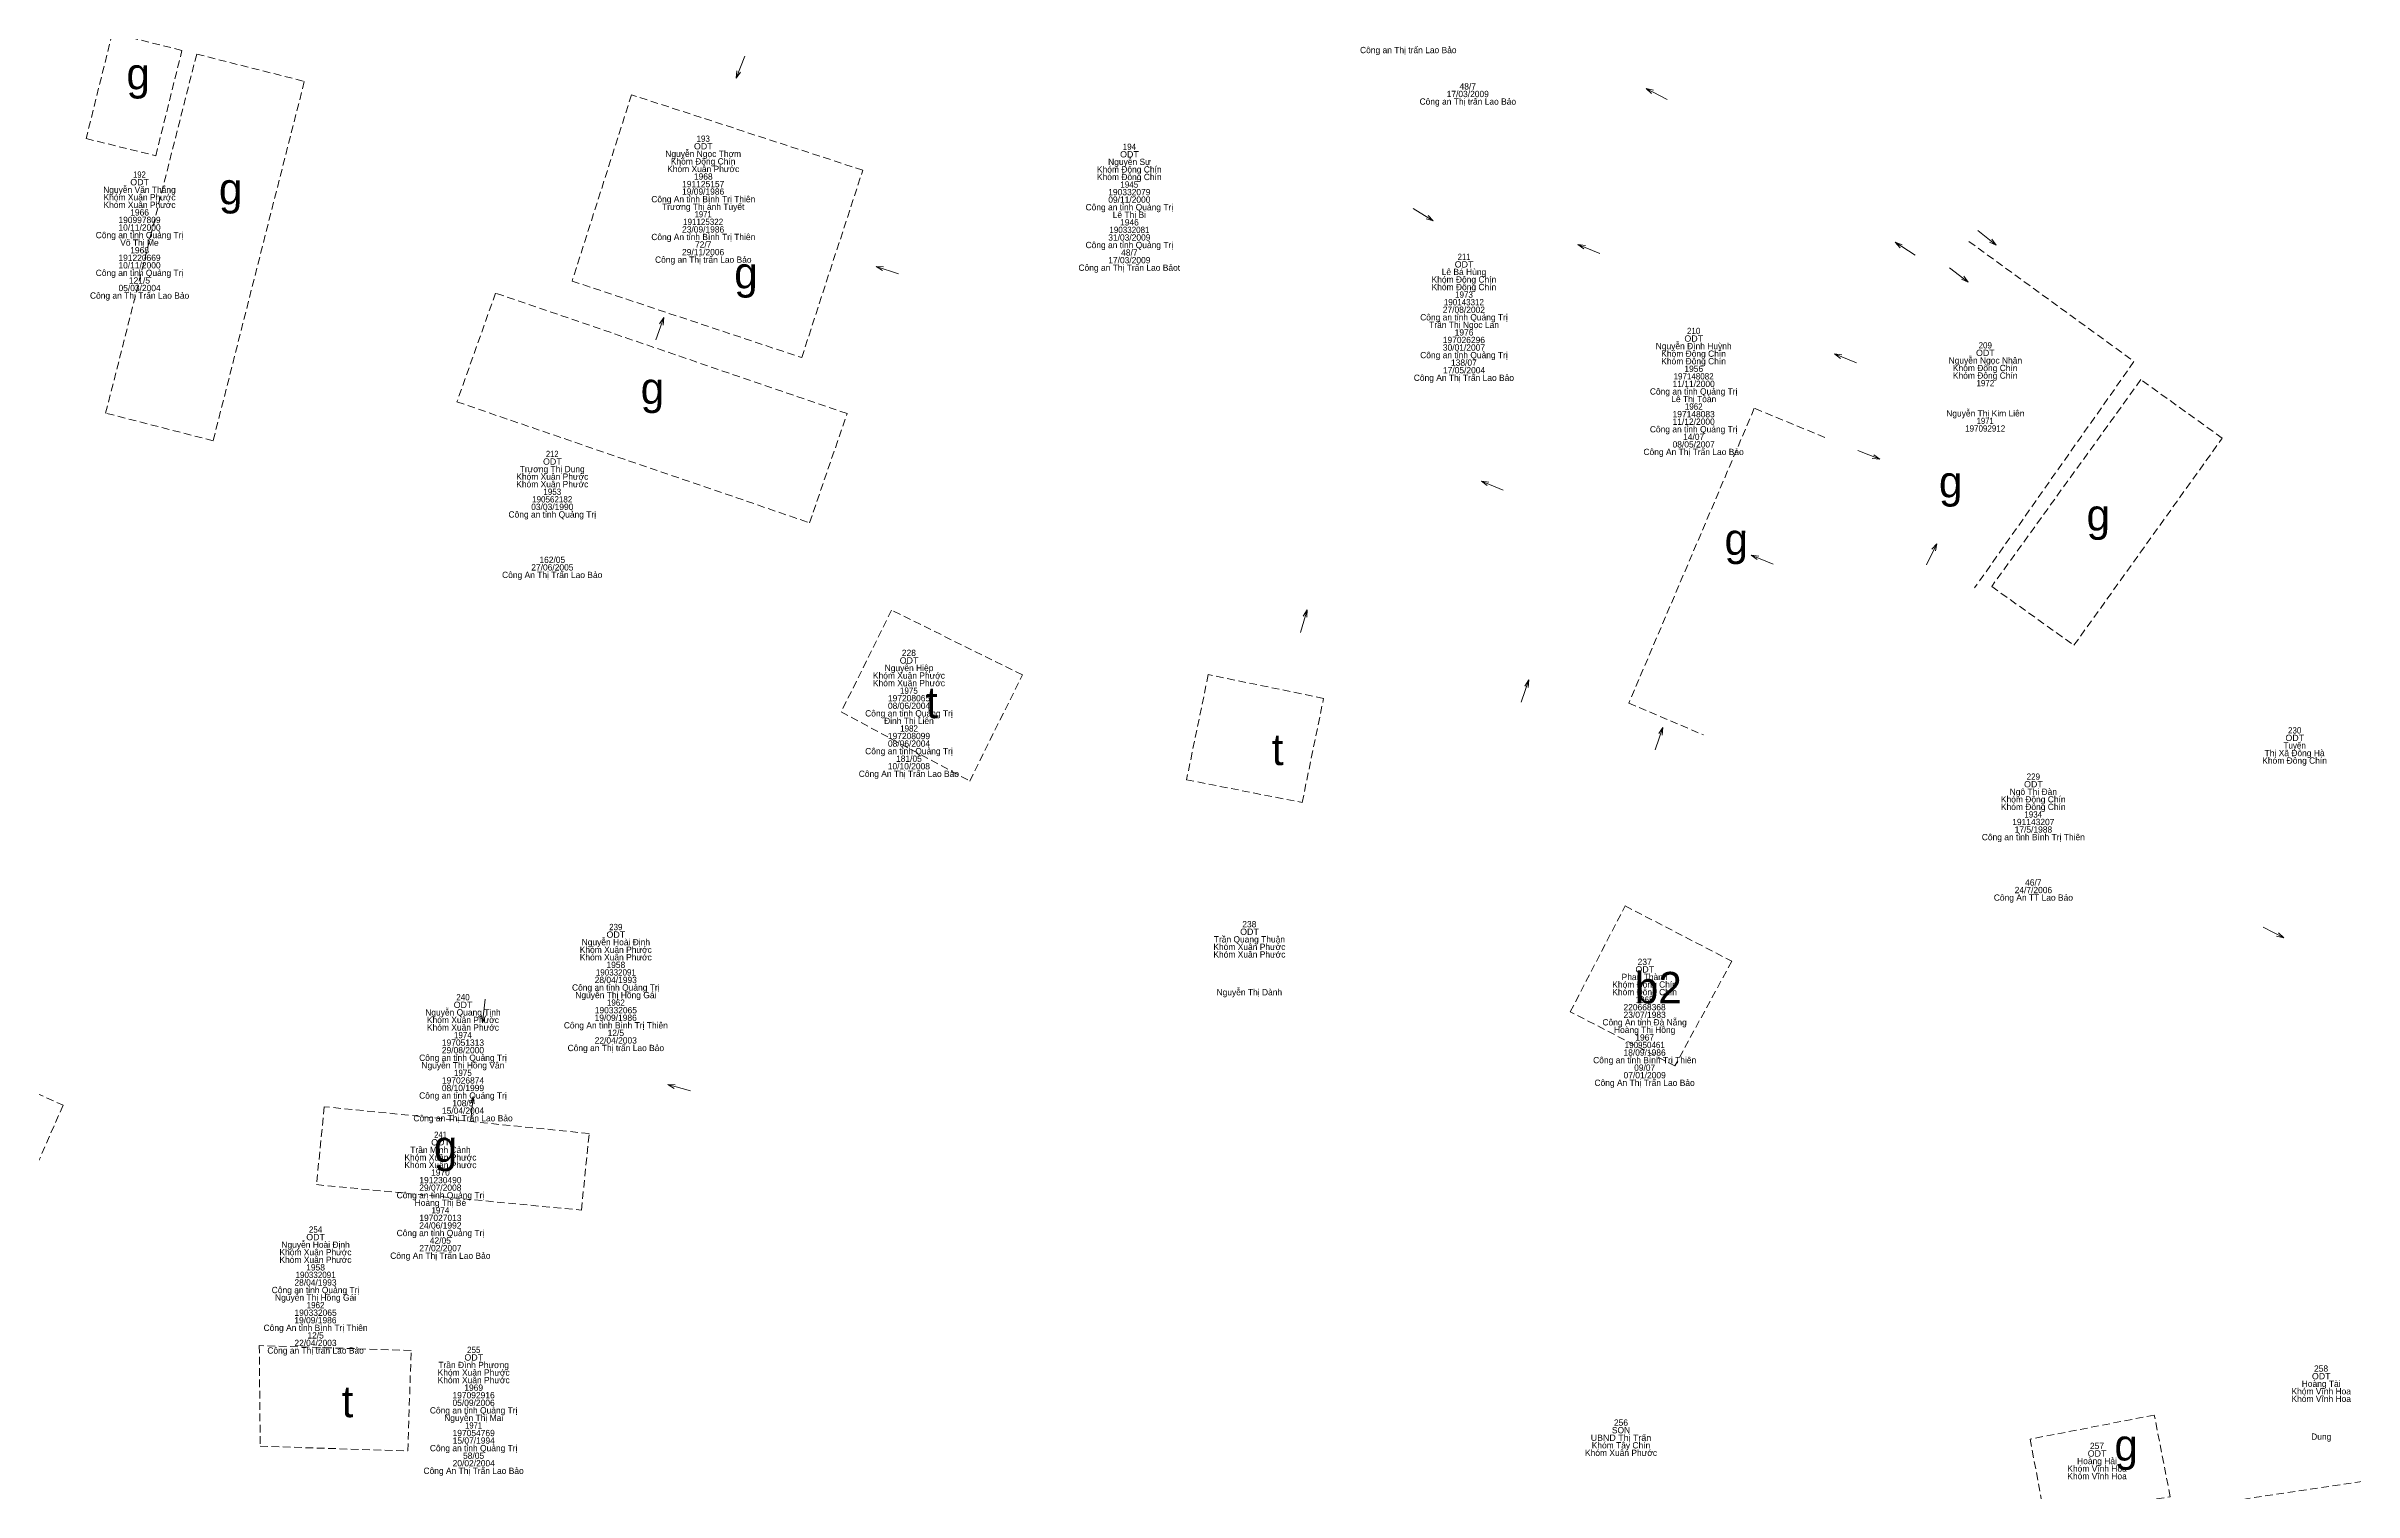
# Model space of a CAD drawing. Header units: metres. Extents: x 537497 to 538007, y 1836993 to 1837512.
# Drawn here: x 537706.6 to 537853, y 1837202.6 to 1837294.4 of the extents above; entities that cross this region are included whole.
import ezdxf
from ezdxf.enums import TextEntityAlignment as Align

# ---------------------------------------------------------------- set-up
doc = ezdxf.new("R2010")
doc.units = ezdxf.units.M
doc.header["$LTSCALE"] = 0.16
doc.linetypes.add('MEDIUM_DASHED', pattern=[4.5, 3, -1.5])
doc.layers.add('14', color=7, linetype='MEDIUM_DASHED', lineweight=13)
doc.layers.add('16', color=7, linetype='Continuous', lineweight=13)
doc.layers.add('15', color=7, linetype='Continuous')

msp = doc.modelspace()

# ---------------------------------------------------------------- linework, layer by layer
at = {"layer": '14'}
for points in [[(537715.17, 1837294.18), (537710.75, 1837295.28), (537709.09, 1837288.58), (537713.51, 1837287.49)], [(537722.94, 1837292.21), (537717.15, 1837269.39), (537710.33, 1837271.15), (537716.11, 1837293.94)], [(537743.71, 1837291.36), (537739.94, 1837279.53), (537754.51, 1837274.67), (537758.39, 1837286.57)], [(537757.39, 1837271.11), (537735.08, 1837278.77), (537732.63, 1837271.86), (537755.01, 1837264.18)], [(537844.68, 1837269.55), (537839.52, 1837273.27), (537830.05, 1837260.14), (537835.27, 1837256.4)], [(537760.22, 1837258.63), (537757.02, 1837252.17), (537765.18, 1837247.78), (537768.52, 1837254.52)], [(537780.32, 1837254.54), (537778.94, 1837247.86), (537786.28, 1837246.42), (537787.64, 1837253.03)], [(537806.78, 1837239.85), (537813.55, 1837236.34), (537809.94, 1837229.69), (537803.3, 1837233.13)], [(537698.03, 1837231.48), (537707.63, 1837227.2), (537704.7, 1837220.52), (537695.05, 1837224.87)], [(537724.21, 1837227.1), (537723.71, 1837222.15), (537740.53, 1837220.53), (537741.02, 1837225.4)], [(537729.72, 1837211.62), (537720.08, 1837211.93), (537720.14, 1837205.54), (537729.51, 1837205.24)], [(537832.49, 1837205.99), (537833.41, 1837201.03), (537841.38, 1837202.33), (537840.37, 1837207.52)]]:
    msp.add_lwpolyline(points, close=True, dxfattribs=at)
for points in [[(537828.6, 1837282.04), (537839.08, 1837274.42), (537828.96, 1837260.04)], [(537819.46, 1837269.6), (537814.98, 1837271.45), (537807.01, 1837252.73), (537811.75, 1837250.71)], [(537843.85, 1837201.85), (537859.11, 1837204.12), (537860.19, 1837196.86)]]:
    msp.add_lwpolyline(points, dxfattribs=at)
at = {"layer": '16'}
for p, q in [((537750.35, 1837292.42), (537750.4, 1837292.89)), ((537808.12, 1837291.76), (537808.58, 1837291.65)), ((537794.6, 1837283.36), (537794.15, 1837283.49)), ((537803.78, 1837281.85), (537804.26, 1837281.79)), ((537823.92, 1837281.99), (537824.37, 1837281.84)), ((537830.34, 1837281.81), (537829.9, 1837282)), ((537759.24, 1837280.45), (537759.71, 1837280.43)), ((537828.56, 1837279.47), (537828.12, 1837279.65)), ((537745.76, 1837277.21), (537745.72, 1837276.73)), ((537820.07, 1837274.9), (537820.54, 1837274.84)), ((537822.94, 1837268.22), (537822.47, 1837268.27)), ((537797.66, 1837266.83), (537798.13, 1837266.77)), ((537814.78, 1837262.12), (537815.26, 1837262.06)), ((537826.56, 1837262.85), (537826.47, 1837262.39)), ((537786.59, 1837258.66), (537786.58, 1837258.18)), ((537800.67, 1837254.2), (537800.63, 1837253.72)), ((537809.18, 1837251.18), (537809.14, 1837250.7)), ((537848.6, 1837237.82), (537848.13, 1837237.93)), ((537734.26, 1837232.43), (537734.19, 1837232.9)), ((537746.01, 1837228.5), (537746.49, 1837228.49)), ((537733.65, 1837227.75), (537733.73, 1837227.28))]:
    msp.add_line(p, q, dxfattribs=at)
for points in [[(537750.9, 1837293.81), (537750.35, 1837292.42), (537750.63, 1837292.79)], [(537809.44, 1837291.05), (537808.12, 1837291.76), (537808.46, 1837291.44)], [(537793.32, 1837284.13), (537794.6, 1837283.36), (537794.28, 1837283.7)], [(537829.16, 1837282.75), (537830.34, 1837281.81), (537830.06, 1837282.19)], [(537805.18, 1837281.29), (537803.78, 1837281.85), (537804.16, 1837281.57)], [(537825.18, 1837281.17), (537823.92, 1837281.99), (537824.23, 1837281.64)], [(537760.66, 1837279.98), (537759.24, 1837280.45), (537759.63, 1837280.2)], [(537827.36, 1837280.37), (537828.56, 1837279.47), (537828.27, 1837279.84)], [(537745.25, 1837275.8), (537745.76, 1837277.21), (537745.49, 1837276.82)], [(537821.46, 1837274.34), (537820.07, 1837274.9), (537820.44, 1837274.62)], [(537821.55, 1837268.77), (537822.94, 1837268.22), (537822.57, 1837268.5)], [(537799.04, 1837266.26), (537797.66, 1837266.83), (537798.03, 1837266.55)], [(537816.17, 1837261.55), (537814.78, 1837262.12), (537815.16, 1837261.84)], [(537825.91, 1837261.5), (537826.56, 1837262.85), (537826.25, 1837262.5)], [(537786.18, 1837257.22), (537786.59, 1837258.66), (537786.35, 1837258.25)], [(537800.17, 1837252.78), (537800.67, 1837254.2), (537800.41, 1837253.81)], [(537808.68, 1837249.76), (537809.18, 1837251.18), (537808.92, 1837250.79)], [(537847.27, 1837238.51), (537848.6, 1837237.82), (537848.25, 1837238.14)], [(537734.42, 1837233.92), (537734.26, 1837232.43), (537734.43, 1837232.87)], [(537747.46, 1837228.1), (537746.01, 1837228.5), (537746.41, 1837228.26)], [(537733.5, 1837226.26), (537733.65, 1837227.75), (537733.48, 1837227.31)]]:
    msp.add_lwpolyline(points, dxfattribs=at)

# ---------------------------------------------------------------- texts
at = {"layer": '15'}
for s, p in [('Công an Thị trấn Lao Bảo', (537793.015, 1837294)), ('Công an Thị trấn Lao Bảo', (537796.795, 1837290.73)), ('17/03/2009', (537796.79, 1837291.21)), ('48/7', (537796.79, 1837291.69)), ('Nguyễn Ngọc Thơm', (537748.26, 1837287.41)), ('Khóm Xuân Phước', (537748.26, 1837286.45)), ('Khóm Đông Chín', (537748.255, 1837286.93)), ('Khóm Đông Chín', (537775.305, 1837286.42)), ('Nguyễn Sự', (537775.315, 1837286.9)), ('Nguyễn Văn Thắng', (537712.475, 1837285.13)), ('19/09/1986', (537748.255, 1837285.01)), ('191125157', (537748.26, 1837285.49)), ('1968', (537748.265, 1837285.97)), ('Khóm Đông Chín', (537775.305, 1837285.94)), ('190332079', (537775.31, 1837284.98)), ('Khóm Xuân Phước', (537712.48, 1837284.65)), ('Khóm Xuân Phước', (537712.48, 1837284.17)), ('1966', (537712.485, 1837283.69)), ('Công An tỉnh Bình Trị Thiên', (537748.265, 1837284.53)), ('Trương Thị ánh Tuyết', (537748.26, 1837284.05)), ('Công an tỉnh Quảng Trị', (537775.31, 1837284.02)), ('09/11/2000', (537775.31, 1837284.5)), ('Lê Thị Bi', (537775.31, 1837283.54)), ('Công an tỉnh Quảng Trị', (537712.48, 1837282.25)), ('190997809', (537712.48, 1837283.21)), ('10/11/2000', (537712.48, 1837282.73)), ('Công An tỉnh Bình Trị Thiên', (537748.265, 1837282.13)), ('23/09/1986', (537748.255, 1837282.61)), ('31/03/2009', (537775.31, 1837282.1)), ('1946', (537775.315, 1837283.06)), ('191220669', (537712.48, 1837280.81)), ('Võ Thị Me', (537712.475, 1837281.77)), ('1968', (537712.485, 1837281.29)), ('Công an Thị trấn Lao Bảo', (537748.265, 1837280.69)), ('29/11/2006', (537748.255, 1837281.17)), ('72/7', (537748.26, 1837281.65)), ('Công an tỉnh Quảng Trị', (537775.31, 1837281.62)), ('17/03/2009', (537775.31, 1837280.66)), ('48/7', (537775.31, 1837281.14)), ('Công an tỉnh Quảng Trị', (537712.48, 1837279.85)), ('10/11/2000', (537712.48, 1837280.33)), ('121/5', (537712.475, 1837279.37)), ('Công an Thị Trấn Lao Bảot', (537775.305, 1837280.18)), ('Khóm Đông Chín', (537796.545, 1837279.43)), ('Lê Bá Hùng', (537796.55, 1837279.91)), ('Công an Thị Trấn Lao Bảo', (537712.485, 1837278.41)), ('05/03/2004', (537712.485, 1837278.89)), ('Khóm Đông Chín', (537796.545, 1837278.95)), ('Công an tỉnh Quảng Trị', (537796.55, 1837277.03)), ('Trần Thị Ngọc Lan', (537796.555, 1837276.55)), ('27/08/2002', (537796.545, 1837277.51)), ('Công an tỉnh Quảng Trị', (537796.55, 1837274.63)), ('30/01/2007', (537796.55, 1837275.11)), ('197026296', (537796.545, 1837275.59)), ('1976', (537796.555, 1837276.07)), ('Nguyễn Đình Huỳnh', (537811.13, 1837275.2)), ('Khóm Đông Chín', (537811.125, 1837274.72)), ('Công An Thị Trấn Lao Bảo', (537796.545, 1837273.19)), ('17/05/2004', (537796.555, 1837273.67)), ('138/07', (537796.545, 1837274.15)), ('Khóm Đông Chín', (537811.125, 1837274.24)), ('1956', (537811.135, 1837273.76)), ('Nguyễn Ngọc Nhân', (537829.645, 1837274.29)), ('Khóm Đông Chín', (537829.635, 1837273.81)), ('Khóm Đông Chín', (537829.635, 1837273.33)), ('Công an tỉnh Quảng Trị', (537811.13, 1837272.32)), ('Lê Thị Toàn', (537811.135, 1837271.84)), ('11/11/2000', (537811.13, 1837272.8)), ('197148083', (537811.13, 1837270.88)), ('11/12/2000', (537811.13, 1837270.4)), ('Nguyễn Thị Kim Liên', (537829.645, 1837270.93)), ('Công an tỉnh Quảng Trị', (537811.13, 1837269.92)), ('08/05/2007', (537811.13, 1837268.96)), ('14/07', (537811.13, 1837269.44)), ('Trương Thị Dung', (537738.675, 1837267.39)), ('Công An Thị Trấn Lao Bảo', (537811.125, 1837268.48)), ('Khóm Xuân Phước', (537738.68, 1837266.91)), ('Khóm Xuân Phước', (537738.68, 1837266.43)), ('Công an tỉnh Quảng Trị', (537738.68, 1837264.51)), ('03/03/1990', (537738.68, 1837264.99)), ('162/05', (537738.68, 1837261.63)), ('Công An Thị Trấn Lao Bảo', (537738.675, 1837260.67)), ('27/06/2005', (537738.685, 1837261.15)), ('228', (537761.315, 1837255.72)), ('Khóm Xuân Phước', (537761.32, 1837254.28)), ('Nguyễn Hiệp', (537761.325, 1837254.76)), ('Khóm Xuân Phước', (537761.32, 1837253.8)), ('197208065', (537761.325, 1837252.84)), ('Công an tỉnh Quảng Trị', (537761.32, 1837251.88)), ('Đinh Thị Liên', (537761.32, 1837251.4)), ('08/06/2004', (537761.325, 1837252.36)), ('08/06/2004', (537761.325, 1837249.96)), ('197208099', (537761.32, 1837250.44)), ('Công an tỉnh Quảng Trị', (537761.32, 1837249.48)), ('10/10/2008', (537761.315, 1837248.52)), ('181/05', (537761.32, 1837249)), ('Khóm Đông Chín', (537849.275, 1837248.88)), ('Thị Xã Đông Hà', (537849.275, 1837249.36)), ('Công An Thị Trấn Lao Bảo', (537761.315, 1837248.04)), ('Ngô Thị Đàn', (537832.69, 1837246.9)), ('Khóm Đông Chín', (537832.685, 1837246.42)), ('Khóm Đông Chín', (537832.685, 1837245.94)), ('Công an tỉnh Bình Trị Thiên', (537832.69, 1837244.02)), ('191143207', (537832.69, 1837244.98)), ('17/5/1988', (537832.695, 1837244.5)), ('46/7', (537832.69, 1837241.14)), ('Công An TT Lao Bảo', (537832.695, 1837240.18)), ('24/7/2006', (537832.695, 1837240.66)), ('238', (537782.925, 1837238.49)), ('Khóm Xuân Phước', (537742.71, 1837236.87)), ('Nguyễn Hoài Định', (537742.715, 1837237.35)), ('Trần Quang Thuận', (537782.93, 1837237.53)), ('Khóm Xuân Phước', (537782.93, 1837237.05)), ('Khóm Xuân Phước', (537782.93, 1837236.57)), ('Khóm Xuân Phước', (537742.71, 1837236.39)), ('1958', (537742.715, 1837235.91)), ('Phan Thành', (537808.015, 1837235.14)), ('237', (537808.02, 1837236.1)), ('Công an tỉnh Quảng Trị', (537742.71, 1837234.47)), ('Nguyễn Thị Hồng Gái', (537742.715, 1837233.99)), ('28/04/1993', (537742.71, 1837234.95)), ('Nguyễn Thị Dành', (537782.925, 1837234.17)), ('Khóm Đông Chín', (537808.015, 1837234.66)), ('Khóm Đông Chín', (537808.015, 1837234.18)), ('Nguyễn Quang Tịnh', (537733.01, 1837232.89)), ('Khóm Xuân Phước', (537733.01, 1837232.41)), ('19/09/1986', (537742.705, 1837232.55)), ('190332065', (537742.715, 1837233.03)), ('Công An tỉnh Đà Nẵng', (537808.015, 1837232.26)), ('220668368', (537808.015, 1837233.22)), ('23/07/1983', (537808.02, 1837232.74)), ('Khóm Xuân Phước', (537733.01, 1837231.93)), ('197051313', (537733.01, 1837230.97)), ('Công An tỉnh Bình Trị Thiên', (537742.715, 1837232.07)), ('22/04/2003', (537742.71, 1837231.11)), ('12/5', (537742.715, 1837231.59)), ('Hoàng Thị Hồng', (537808.02, 1837231.78)), ('1967', (537808.02, 1837231.3)), ('Công an tỉnh Quảng Trị', (537733.01, 1837230.01)), ('Nguyễn Thị Hồng Vân', (537733.005, 1837229.53)), ('29/08/2000', (537733.01, 1837230.49)), ('Công an Thị trấn Lao Bảo', (537742.715, 1837230.63)), ('Công an tỉnh Bình Trị Thiên', (537808.02, 1837229.86)), ('18/09/1986', (537808.015, 1837230.34)), ('09/07', (537808.02, 1837229.38)), ('08/10/1999', (537733.01, 1837228.09)), ('197026874', (537733.015, 1837228.57)), ('Công An Thị Trấn Lao Bảo', (537808.015, 1837228.42)), ('07/01/2009', (537808.02, 1837228.9)), ('Công an tỉnh Quảng Trị', (537733.01, 1837227.61)), ('15/04/2004', (537733.015, 1837226.65)), ('108/5', (537733.005, 1837227.13)), ('Công an Thị Trấn Lao Bảo', (537733.015, 1837226.17)), ('Khóm Xuân Phước', (537731.58, 1837223.68)), ('Trần Minh Cảnh', (537731.58, 1837224.16)), ('Khóm Xuân Phước', (537731.58, 1837223.2)), ('191230490', (537731.58, 1837222.24)), ('1970', (537731.58, 1837222.72)), ('Công an tỉnh Quảng Trị', (537731.58, 1837221.28)), ('Hoàng Thị Bé', (537731.58, 1837220.8)), ('29/07/2008', (537731.575, 1837221.76)), ('24/06/1992', (537731.575, 1837219.36)), ('197027013', (537731.58, 1837219.84)), ('Khóm Xuân Phước', (537723.65, 1837217.66)), ('Nguyễn Hoài Định', (537723.655, 1837218.14)), ('Công an tỉnh Quảng Trị', (537731.58, 1837218.88)), ('27/02/2007', (537731.58, 1837217.92)), ('42/05', (537731.575, 1837218.4)), ('Khóm Xuân Phước', (537723.65, 1837217.18)), ('1958', (537723.655, 1837216.7)), ('Công An Thị Trấn Lao Bảo', (537731.575, 1837217.44)), ('Công an tỉnh Quảng Trị', (537723.65, 1837215.26)), ('Nguyễn Thị Hồng Gái', (537723.655, 1837214.78)), ('28/04/1993', (537723.65, 1837215.74)), ('19/09/1986', (537723.645, 1837213.34)), ('190332065', (537723.655, 1837213.82)), ('Công An tỉnh Bình Trị Thiên', (537723.655, 1837212.86)), ('22/04/2003', (537723.65, 1837211.9)), ('12/5', (537723.655, 1837212.38)), ('Công an Thị trấn Lao Bảo', (537723.655, 1837211.42)), ('Trần Đình Phương', (537733.69, 1837210.5)), ('258', (537850.955, 1837210.27)), ('Khóm Xuân Phước', (537733.69, 1837210.02)), ('Khóm Xuân Phước', (537733.69, 1837209.54)), ('1969', (537733.69, 1837209.06)), ('Khóm Vĩnh Hoa', (537850.965, 1837208.83)), ('Hoàng Tài', (537850.96, 1837209.31)), ('Công an tỉnh Quảng Trị', (537733.69, 1837207.62)), ('05/09/2006', (537733.685, 1837208.1)), ('197092916', (537733.685, 1837208.58)), ('Khóm Vĩnh Hoa', (537850.965, 1837208.35)), ('Nguyễn Thị Mai', (537733.69, 1837207.14)), ('197054769', (537733.69, 1837206.18)), ('SON', (537806.52, 1837206.36)), ('256', (537806.515, 1837206.84)), ('Dung', (537850.965, 1837205.95)), ('Công an tỉnh Quảng Trị', (537733.69, 1837205.22)), ('15/07/1994', (537733.695, 1837205.7)), ('58/05', (537733.685, 1837204.74)), ('Khóm Xuân Phước', (537806.52, 1837204.92)), ('Khóm Tây Chín', (537806.515, 1837205.4)), ('Hoàng Hải', (537836.73, 1837204.4)), ('257', (537836.73, 1837205.36)), ('Công An Thị Trấn Lao Bảo', (537733.685, 1837203.78)), ('20/02/2004', (537733.695, 1837204.26)), ('Khóm Vĩnh Hoa', (537836.735, 1837203.92)), ('Khóm Vĩnh Hoa', (537836.735, 1837203.44))]:
    msp.add_text(s, height=0.4, dxfattribs=at).set_placement(p, align=Align.CENTER)
for s, width, p in [('ODT', 1.05, (537748.265, 1837287.89)), ('193', 0.95, (537748.26, 1837288.37)), ('194', 0.95, (537775.315, 1837287.86)), ('ODT', 1.05, (537775.315, 1837287.38)), ('ODT', 1.05, (537712.485, 1837285.61)), ('192', 0.9, (537712.475, 1837286.09)), ('1945', 0.95, (537775.305, 1837285.46)), ('1971', 0.9, (537748.255, 1837283.57)), ('191125322', 0.95, (537748.255, 1837283.09)), ('190332081', 0.95, (537775.315, 1837282.58)), ('211', 0.9, (537796.555, 1837280.87)), ('ODT', 1.05, (537796.555, 1837280.39)), ('190143312', 0.95, (537796.545, 1837277.99)), ('1973', 0.95, (537796.55, 1837278.47)), ('210', 0.95, (537811.13, 1837276.16)), ('ODT', 1.05, (537811.135, 1837275.68)), ('ODT', 1.05, (537829.645, 1837274.77)), ('209', 0.95, (537829.64, 1837275.25)), ('197148082', 0.95, (537811.125, 1837273.28)), ('1972', 0.95, (537829.645, 1837272.85)), ('1962', 0.95, (537811.135, 1837271.36)), ('1971', 0.9, (537829.635, 1837270.45)), ('197092912', 0.95, (537829.635, 1837269.97)), ('ODT', 1.05, (537738.685, 1837267.87)), ('212', 0.9, (537738.675, 1837268.35)), ('1953', 0.95, (537738.68, 1837265.95)), ('190562182', 0.95, (537738.675, 1837265.47)), ('ODT', 1.05, (537761.325, 1837255.24)), ('1975', 0.95, (537761.315, 1837253.32)), ('1982', 0.95, (537761.325, 1837250.92)), ('Tuyến', 0.95, (537849.28, 1837249.84)), ('ODT', 1.05, (537849.285, 1837250.32)), ('230', 0.95, (537849.28, 1837250.8)), ('ODT', 1.05, (537832.695, 1837247.38)), ('229', 0.95, (537832.69, 1837247.86)), ('1934', 0.95, (537832.685, 1837245.46)), ('239', 0.95, (537742.71, 1837238.31)), ('ODT', 1.05, (537742.715, 1837237.83)), ('ODT', 1.05, (537782.935, 1837238.01)), ('190332091', 0.95, (537742.715, 1837235.43)), ('ODT', 1.05, (537808.025, 1837235.62)), ('240', 0.95, (537733.01, 1837233.85)), ('1965', 0.95, (537808.015, 1837233.7)), ('ODT', 1.05, (537733.015, 1837233.37)), ('1962', 0.95, (537742.715, 1837233.51)), ('1974', 0.95, (537733.005, 1837231.45)), ('190950461', 0.95, (537808.025, 1837230.82)), ('1975', 0.95, (537733.005, 1837229.05)), ('241', 0.9, (537731.585, 1837225.12)), ('ODT', 1.05, (537731.585, 1837224.64)), ('254', 0.95, (537723.655, 1837219.1)), ('1974', 0.95, (537731.575, 1837220.32)), ('ODT', 1.05, (537723.655, 1837218.62)), ('190332091', 0.95, (537723.655, 1837216.22)), ('1962', 0.95, (537723.655, 1837214.3)), ('ODT', 1.05, (537733.695, 1837210.98)), ('255', 0.95, (537733.695, 1837211.46)), ('ODT', 1.05, (537850.965, 1837209.79)), ('1971', 0.9, (537733.685, 1837206.66)), ('UBND Thị Trấn', 1.05, (537806.515, 1837205.88)), ('ODT', 1.05, (537836.735, 1837204.88))]:
    msp.add_text(s, height=0.4, dxfattribs=dict(at, width=width)).set_placement(p, align=Align.CENTER)
at = {"layer": '16'}
for s, p in [('g', (537711.65, 1837291.7)), ('g', (537717.52, 1837284.4)), ('g', (537750.23, 1837279.06)), ('g', (537744.29, 1837271.73)), ('g', (537826.7, 1837265.79)), ('g', (537836.07, 1837263.68)), ('g', (537813.09, 1837262.14)), ('t', (537762.41, 1837251.77)), ('t', (537784.35, 1837248.79)), ('b2', (537807.4, 1837233.66)), ('g', (537731.16, 1837223.59)), ('t', (537725.31, 1837207.38)), ('g', (537837.84, 1837204.62))]:
    msp.add_text(s, height=2, dxfattribs=at).set_placement(p)

doc.saveas('drawing.dxf')
